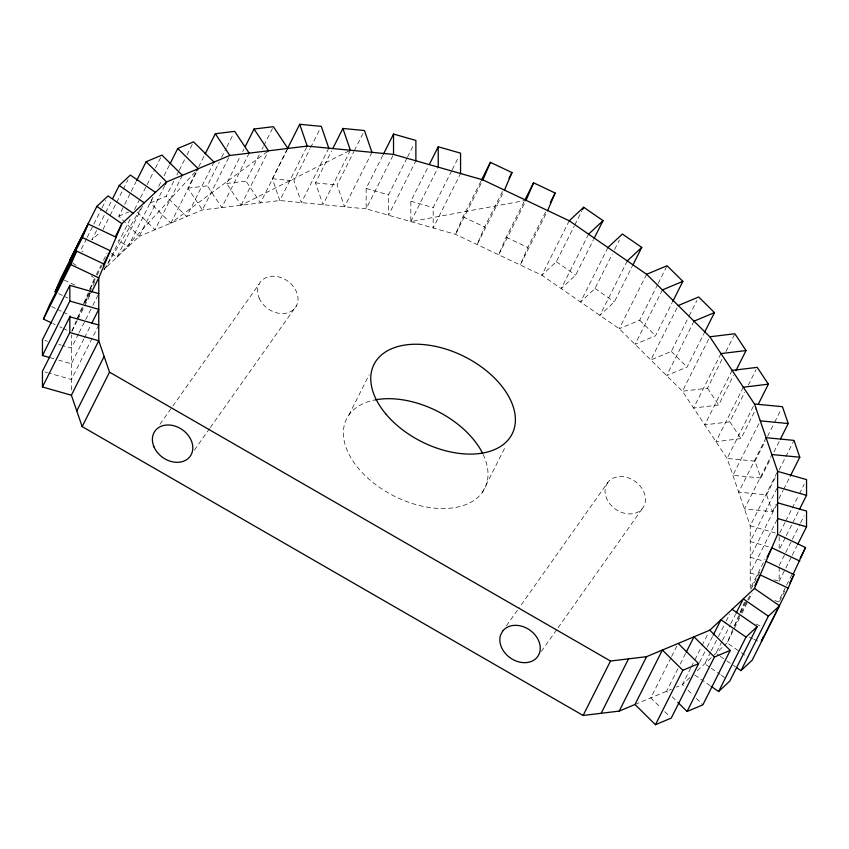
<?xml version="1.0" encoding="UTF-8"?>
<svg xmlns="http://www.w3.org/2000/svg" width="849" height="849" viewBox="0 0 849 849"><rect width="100%" height="100%" fill="white"/><g stroke="black" fill="none" stroke-linecap="round" stroke-linejoin="round"><path stroke-width="0.64" stroke-dasharray="4.25 3.18" d="M71.38 389.978L71.39 334.931M382.825 155.356L366.152 188.499L366.152 208.865L455.52 234.335L541.853 275.225L619.239 328.743L682.437 391.24L727.115 458.449L750.24 525.807L750.229 588.718L765.108 559.13M406.947 158.179L388.502 194.867L388.492 215.232L415.883 160.79M524.035 201.733L506.174 237.242L498.681 254.785L526.072 200.332L410.842 221.6L410.842 201.234L428.108 166.913M451.636 170.914L433.181 207.602L433.181 227.967L460.561 173.525M774.129 579.803L779.159 581.236L779.159 566.824M779.17 536.674L779.17 549.781L785.718 536.77M71.868 331.184L76.208 321.018M77.174 318.768L82.48 306.351M83.924 302.966L88.264 292.809M89.707 289.424L94.526 278.143M480.874 181.293L463.013 216.803L455.52 234.335L482.911 179.892M502.449 191.513L484.599 227.023L477.106 244.554L504.486 190.112M545.62 211.963L527.76 247.473L520.267 265.005L547.647 210.563M732.878 629.342L727.094 642.884L724.293 645.495M734.321 625.957L738.662 615.801M740.105 612.416L744.446 602.259M86.598 238.548L80.644 250.381L82.82 251.888M87.192 237.359L101.477 208.95M102.082 207.772L105.647 200.672M96.584 230.472L91.819 239.938L100.203 232.117M98.962 225.738L111.463 200.884M102.994 229.506L109.542 216.484M110.137 215.306L116.09 203.473M116.684 202.285L122.638 190.452M123.232 189.263L127.997 179.797M392.938 155.6L366.152 208.865L279.82 200.534L202.423 209.926L139.215 236.393L118.764 216.166L124.124 205.511M124.718 204.333L130.672 192.49M131.266 191.312L136.031 181.845M96.308 274.588L101.073 265.121M103.461 260.388L107.027 253.278M89.93 289.318L96.478 276.296M97.073 275.108L101.838 265.641M88.912 293.383L83.552 304.038L90.45 292.703M89.506 292.205L95.459 280.372M77.768 317.579L84.316 304.558M84.911 303.38L90.27 292.725M71.985 331.121L77.344 320.476M77.938 319.288L91.034 293.255M134.566 209.544L139.926 198.899M140.52 197.711L146.474 185.878M147.068 184.689L154.805 169.312M155.399 168.123L160.758 157.468M130.109 219.18L105.7 267.7L102.432 265.44M78.532 333.837L71.39 348.037L62.582 345.522M79.127 332.649L85.08 320.816M85.675 319.627L92.223 306.606M92.817 305.428L98.771 293.595M111.431 253.501L116.875 257.268L143.661 204.004M153.053 197.117L128.05 246.836L118.244 240.055M267.446 151.578L170.819 223.16L150.369 202.932L153.34 197.01M158.699 186.366L161.671 180.444M164.059 175.711L169.418 165.056M83.881 338.91L71.38 363.765L58.804 360.178M84.486 337.722L91.034 324.7M164.812 185.507L139.215 236.393L103.843 269.441M98.771 325.04L71.38 379.492L48.743 373.04M150.369 202.932L166.16 196.31L173.907 180.933M176.879 175.011L178.661 171.456M179.266 170.278L184.615 159.623M187.003 154.889L192.362 144.234M182.408 175.34L155.017 229.782L137.358 212.303M228.614 157.85L202.423 209.926L187.958 188.17L196.289 171.594M198.677 166.86L204.63 155.027M170.819 223.16L197.605 169.906M214.001 162.095L186.621 216.548L166.16 196.31M187.958 188.17L207.305 185.825L219.212 162.148M221.6 157.415L226.354 147.949M226.948 146.76L233.496 133.739M349.194 150.846L241.127 205.235L226.662 183.469L240.352 156.248M242.729 151.515L243.918 149.148M249.15 153.138L221.769 207.581L207.305 185.825M226.662 183.469L246.008 181.124L259.698 153.902M262.086 149.169L263.275 146.803M263.869 145.614L272.794 127.859M241.127 205.235L268.507 150.782M306.606 147.28L279.82 200.534L272.338 178.736L286.622 150.326M287.853 148.437L260.473 202.879L246.008 181.124M328.786 148.172L301.406 202.614L293.924 180.816L309.991 148.862M310.585 147.673L320.115 128.74M350.372 150.252L322.991 204.694L315.499 182.896L331.577 150.942M371.958 152.332L344.567 206.785L337.085 184.976L353.746 151.833M354.351 150.655L363.276 132.9M407.541 156.991L414.089 143.969M410.842 221.6L437.628 168.335M452.23 169.726L458.184 157.893M348.865 415.087L369.113 374.844M569.233 220.782L541.853 275.225L556.318 261.715L574.179 226.205M574.773 225.027L581.915 210.817M588.58 234.165L561.2 288.607L575.664 275.097L593.525 239.588M482.508 492.144L505.728 445.98M607.926 247.537L580.546 301.979L595.011 288.469L612.278 254.148M614.655 249.415L619.42 239.949M627.273 260.919L599.893 315.361L614.358 301.851L632.218 266.342M646.63 274.301L619.239 328.743L639.7 320.169L657.561 284.67M658.155 283.481L667.081 265.726M662.422 289.923L635.041 344.365L655.502 335.801L672.164 302.658M677.035 307.911L650.833 359.987L671.294 351.422L688.56 317.102M689.155 315.913L696.891 300.525M694.015 321.166L666.635 375.608L687.096 367.044L703.757 333.901M708.628 339.165L682.437 391.24L707.493 388.195L722.372 358.607M720.981 353.598L693.601 408.04L718.657 405.005L733.536 375.407M725.948 351.507L734.279 334.941M732.156 370.397L704.776 424.85L729.832 421.804L744.711 392.217M743.321 387.208L715.94 441.65L740.997 438.615L756.48 407.838M748.287 385.117L756.024 369.729M753.307 406.374L727.115 458.449L755.058 461.145L760.842 477.987L732.889 475.291L760.279 420.849M766.053 437.691L738.672 492.133L766.615 494.829L772.399 511.671L744.456 508.976L771.837 454.523M755.058 461.145L765.182 441.024M767.56 436.29L774.108 423.28M774.702 422.091L781.25 409.069M760.842 477.987L770.956 457.866M773.938 451.955L779.891 440.111M671.039 657.625L650.801 697.867L661.021 707.981M671.633 656.436L678.181 643.425M677.905 668.757L666.592 691.245L668.46 693.092M680.293 664.024L685.642 653.369M777.026 472.553L750.24 525.807L775.392 532.981M766.615 494.829L775.551 477.074M779.117 469.975L794.006 440.387M777.026 488.281L750.229 541.535L770.361 547.276M690.736 668.057L682.394 684.634L676.324 687.181M691.33 666.879L694.302 660.957M694.896 659.779L701.444 646.758M702.038 645.569L708.586 632.558M772.399 511.671L775.975 504.561M778.947 498.65L783.118 490.361M783.712 489.183L789.666 477.34M777.015 504.009L750.229 557.262L764.068 561.21M699.523 662.358L706.665 648.158M707.259 646.97L713.213 635.137M710.698 651.926L704.744 663.759L710.189 667.526M711.292 650.737L717.84 637.726M718.434 636.538L725.577 622.338M726.171 621.15L729.747 614.05M777.015 519.726L750.229 572.99L757.775 575.144M721.873 641.494L715.919 653.327L719.188 655.587M722.467 640.305L730.204 624.917M730.798 623.739L735.563 614.262M750.994 589.238L759.919 571.483M779.764 532.875L785.123 522.22M785.718 521.042L791.671 509.198M792.266 508.02L798.813 494.999M799.408 493.821L804.173 484.344M740.445 612.256L746.398 600.413M734.661 625.798L747.162 600.943M747.757 599.755L750.728 593.844M739.596 618.03L727.094 642.884L740.158 651.926M741.973 613.296L752.087 593.175M786.312 535.581L798.813 510.727M779.159 565.508L785.113 553.675M785.707 552.497L800.002 524.088M800.596 522.899L804.162 515.799M779.159 581.236L791.661 556.382M792.255 555.204L797.02 545.727M791.862 574.731L778.172 601.952L772.357 599.192M779.531 601.294L785.484 589.461M607.81 482.423L605.761 486.381A21.649 16.991 35.3 0 0 628.642 513.9A21.649 16.991 35.3 0 0 641.897 488.366A21.649 16.991 35.3 0 0 607.81 482.423L520.15 606.388M104.077 269.95L141.528 207.379M159.983 424.235L259.083 284.107M194.357 450.129L209.607 428.565M210.361 427.493L296.503 305.682M506.428 625.787L519.386 607.459M541.312 651.438L557.326 628.801M558.09 627.719L642.704 508.073M116.875 257.268L196.416 170.66M689.844 677.672L682.394 684.634L684.262 686.47M697.294 670.721L723.369 646.365M118.764 216.166L128.486 212.091M634.999 704.479L671.463 689.208M272.338 178.736L293.924 180.816M315.499 182.896L337.085 184.976M366.152 188.499L388.502 194.867M410.842 201.234L433.181 207.602M44.976 340.502L47.491 341.224M58.804 344.45L61.319 345.172M51.258 358.023L53.774 358.745M44.965 371.958L47.48 372.679M463.013 216.803L484.599 227.023M506.174 237.242L527.76 247.473M64.291 280.096L75.932 285.614M58.507 293.637L67.824 298.052M756.119 624.079L760.778 626.286M51.556 306.638L56.214 308.834M57.382 309.386L62.041 311.594M63.197 312.145L70.191 315.457M749.179 637.068L752.67 638.724M753.838 639.276L758.486 641.483M52.755 323.48L55.089 324.583M59.748 326.791L62.073 327.894M63.24 328.446L67.899 330.654M556.318 261.715L575.664 275.097M595.011 288.469L614.358 301.851M741.251 652.679L747.789 657.2M720.27 656.341L725.725 660.108M726.808 660.862L732.252 664.618M733.345 665.372L735.521 666.879M711.282 668.28L719.994 674.308M721.088 675.061L725.439 678.075M694.662 674.944L709.913 685.493M72.738 263.073L76.007 265.334M91.257 275.883L93.443 277.39M639.7 320.169L655.502 335.801M671.294 351.422L687.096 367.044M687.977 690.152L692.625 694.747M696.339 698.419L702.855 704.861M672.175 696.764L676.823 701.359M664.746 711.664L669.394 716.259M707.493 388.195L718.657 405.005M729.832 421.804L740.997 438.615M483.092 454.364A77.333 47.618 26.7 0 1 446.85 508.434A77.333 47.618 26.7 0 1 352.919 461.018A77.333 47.618 26.7 0 1 375.194 399.89M259.147 298.052A21.649 16.991 35.3 0 0 293.881 309.259A21.649 16.991 35.3 0 0 280.361 277.379A21.649 16.991 35.3 0 0 259.147 298.052"/><path stroke-width="1.27" d="M678.181 643.425L698.631 663.653L682.84 670.264L662.379 650.037L634.999 704.479L619.197 711.101L583.114 715.474L82.162 426.612L71.38 395.22L42.45 386.964L42.45 371.246L69.83 316.794L98.771 325.04M50.006 357.662L42.45 355.519L42.461 339.791L69.841 285.349L98.771 293.595M42.45 386.964L69.83 332.521L69.83 316.794M42.45 355.519L69.841 301.066L69.841 285.349M393.533 154.412L307.211 146.092L229.803 155.484L166.606 181.951L121.906 223.69L98.771 277.867L98.76 340.767L109.542 372.17L610.495 661.031L646.577 656.659L709.785 630.191L754.474 588.442L777.61 534.276L777.62 471.365L754.496 404.007L709.817 336.788L646.63 274.301L569.233 220.782L482.911 179.892L393.533 154.412L393.533 134.057L415.883 140.425L415.883 160.79M438.222 167.157L438.222 146.792L460.561 153.16L460.561 173.525M797.614 544.549L806.539 526.794L806.55 511.066L777.62 502.82M799.408 509.538L806.55 495.338L806.55 479.611L777.62 471.365M51.598 322.928L43.448 319.075L49.231 305.534L76.612 251.081L104.554 264.326M43.448 319.075L70.828 264.623L76.612 251.081M88.179 223.998L60.799 278.44L55.015 291.982L82.395 237.54L88.179 223.998L116.122 237.232M482.911 179.892L490.393 162.361L511.979 172.58L504.486 190.112M526.072 200.332L533.554 182.8L555.14 193.02L547.647 210.563M761.298 641.451L763.23 636.941M761.415 641.398L788.201 588.134L793.985 574.593L766.042 561.359M793.221 574.073L805.552 547.509L777.61 534.276M133.081 213.258L108.025 195.939L96.86 206.371L69.469 260.813L71.337 259.072M112.652 198.517L119.2 185.496L130.375 175.064L155.431 192.383M136.625 180.657L146.145 161.724L161.947 155.102L182.408 175.34M115.358 236.712L121.906 223.69L96.86 206.371M103.196 264.984L110.338 250.773L82.395 237.54M91.628 292.067L98.771 277.867L70.828 264.623M170.012 163.878L177.749 148.49L193.551 141.868L214.001 162.095M91.628 323.522L98.771 309.323L69.841 301.066M165.417 184.318L166.606 181.951L146.145 161.724M71.38 395.22L98.76 340.767L69.83 332.521M205.225 153.849L215.338 133.728L234.695 131.372L249.15 153.138M76.771 410.916L104.151 356.474M82.162 426.612L109.542 372.17M245.117 146.781L254.042 129.027L273.389 126.681L287.853 148.437M287.217 149.137L299.718 124.283L321.304 126.374L328.786 148.172M332.766 148.575L342.89 128.454L364.465 130.534L371.958 152.332M383.419 154.178L393.533 134.057M429.297 164.547L438.222 146.792M481.468 180.115L490.393 162.361M508.997 178.492L511.979 172.58M525.223 199.366L533.554 182.8M550.375 202.487L555.14 193.02M582.51 209.639L583.698 207.273L603.045 220.644L594.12 238.399M632.813 265.164L641.748 247.409L622.391 234.027L607.926 247.537M672.758 301.469L682.883 281.348L667.081 265.726L646.63 274.301M704.362 332.723L714.476 312.602L698.685 296.98L678.224 305.544M735.924 370.673L746.038 350.552L734.873 333.753L709.817 336.788M583.114 715.474L610.495 661.031M601.156 713.287L628.536 658.845M758.263 404.283L768.377 384.162L757.212 367.362L732.156 370.397M619.197 711.101L646.577 656.659M780.486 438.933L788.222 423.545L782.438 406.703L754.496 404.007M686.236 652.191L693.983 636.803L714.434 657.03L730.236 650.419L709.785 630.191M634.999 704.479L655.449 724.717L682.84 670.264M790.26 476.162L799.779 457.218L794.006 440.387L766.053 437.691M698.631 663.653L671.251 718.095L655.449 724.717M713.213 635.137L720.95 619.749L746.006 637.079L757.181 626.636L732.125 609.317M736.157 613.084L743.299 598.885L768.356 616.204L779.531 605.772L754.474 588.442M677.757 702.282L687.053 711.483L714.434 657.03M767.061 557.284L771.826 547.817L799.769 561.051M754.899 585.555L760.258 574.9L788.201 588.134M730.236 650.419L702.855 704.861L687.053 711.483M710.995 686.247L718.625 691.521L746.006 637.079M757.181 626.636L729.8 681.078L718.625 691.521M736.614 667.632L740.975 670.646L768.356 616.204M800.204 558.164L805.552 547.509M789.825 582.881L793.985 574.593M779.531 605.772L752.14 660.214L740.975 670.646M196.416 170.66L198.199 168.718L177.749 148.49M569.233 220.782L583.698 207.273M588.58 234.165L603.045 220.644M627.273 260.919L641.748 247.409M662.422 289.923L682.883 281.348M694.015 321.166L714.476 312.602M720.981 353.598L746.038 350.552M743.321 387.208L768.377 384.162M760.279 420.849L788.222 423.545M771.837 454.523L799.779 457.218M777.62 487.093L806.55 495.338M777.61 518.548L806.539 526.794M119.2 185.496L144.256 202.826M254.042 129.027L268.507 150.782M215.338 133.728L229.803 155.484M342.89 128.454L350.372 150.252M299.718 124.283L307.211 146.092M375.194 399.89A77.333 47.618 26.7 0 1 482.519 453.175M502.608 631.178L500.56 635.126A21.649 16.991 35.3 0 0 523.44 662.644A21.649 16.991 35.3 0 0 536.695 637.121A21.649 16.991 35.3 0 0 502.608 631.178M385.69 413.803A77.333 47.618 26.7 0 0 509.888 437.702A77.333 47.618 26.7 0 0 433.637 345.999A77.333 47.618 26.7 0 0 385.69 413.803M153.945 446.797A21.649 16.991 35.3 0 0 188.68 458.014A21.649 16.991 35.3 0 0 175.159 426.134A21.649 16.991 35.3 0 0 153.945 446.797"/></g></svg>
